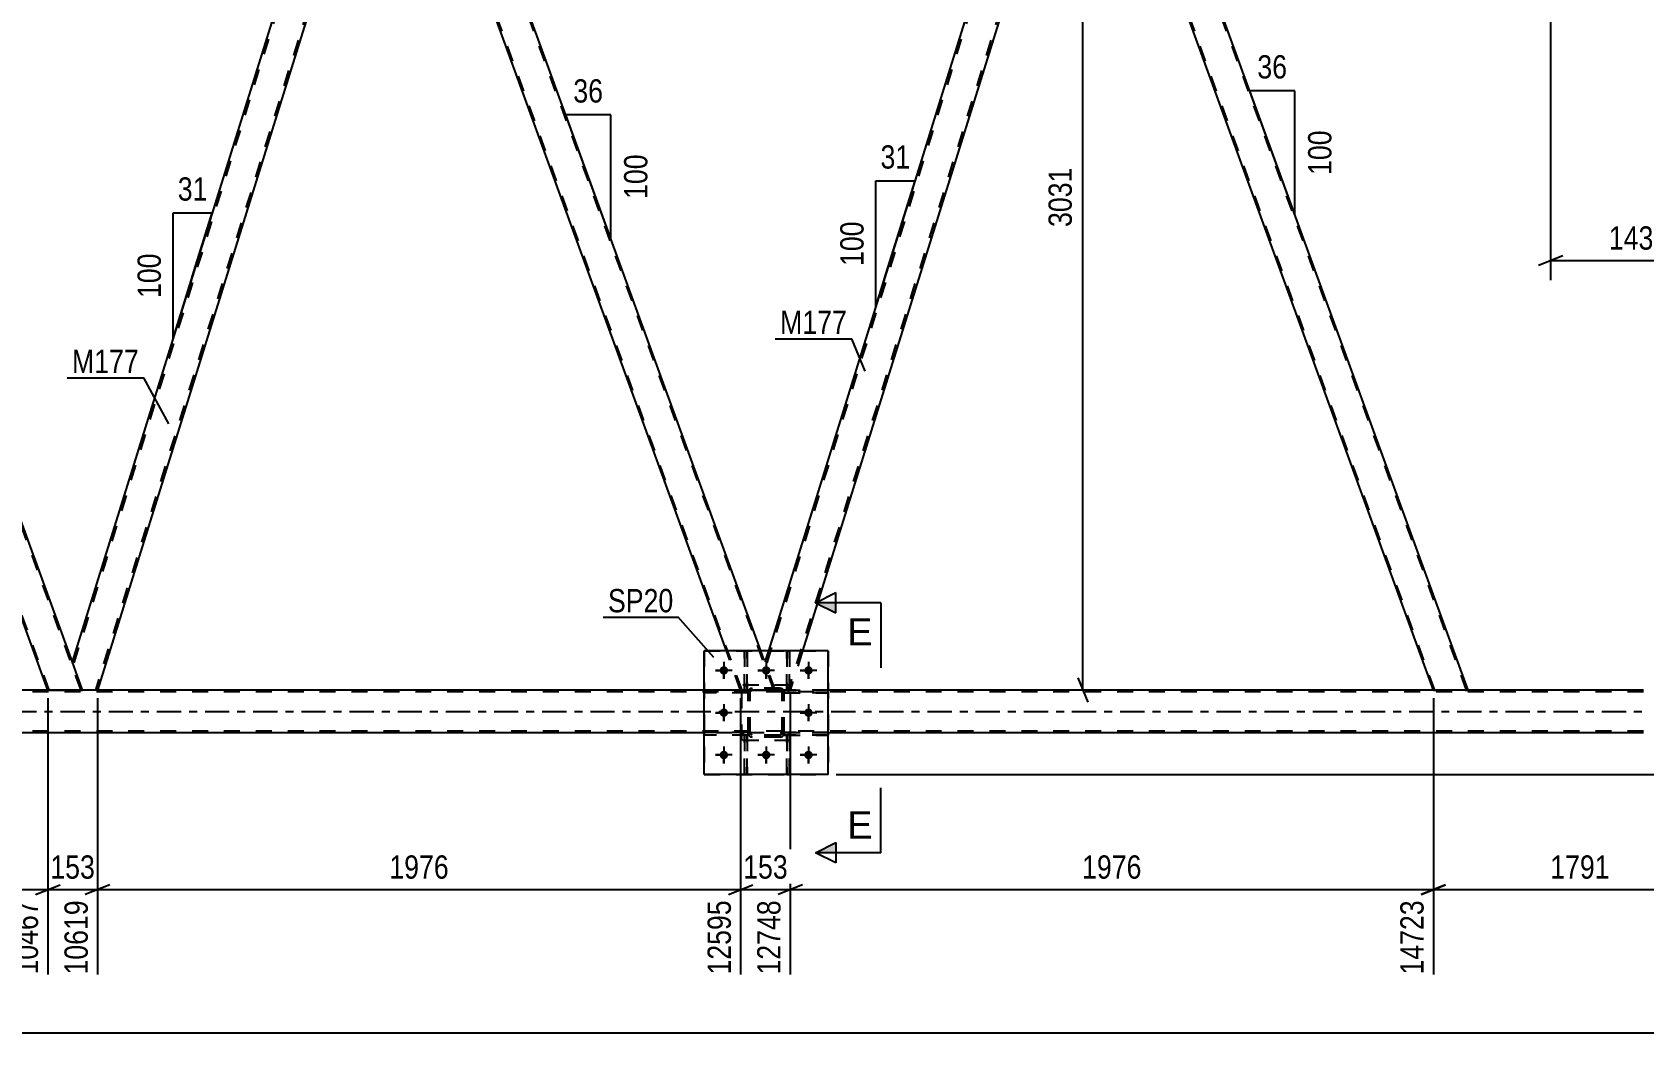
# Model space of a CAD drawing. Header units: millimetres. Extents: x 0 to 841, y 0 to 594.
# Drawn here: x 532.4 to 730.4, y 275.9 to 399 of the extents above; entities that cross this region are included whole.
import ezdxf

# ---------------------------------------------------------------- set-up
doc = ezdxf.new("R2010")
doc.units = ezdxf.units.MM
doc.linetypes.add('DXK_LINE_DOT2', pattern=[3.9198, 1.9599, -1.9599])
doc.linetypes.add('DXK_LINE_DOT3', pattern=[5.9187, 2.979, -0.9799, 0.9799, -0.9799])
doc.styles.add('Arial', font='ARIAL.TTF', dxfattribs={"height": 0.2})
doc.styles.add('Arial Narrow', font='ARIALN.TTF', dxfattribs={"height": 0.2})

# ---------------------------------------------------------------- blocks, each defined once
blk = doc.blocks.new('Part-815137511-3800 - 3456')
at = {"color": 7, "linetype": 'DXK_LINE_DOT2'}
for p, q in [((619.94, 307.7), (619.94, 312.54)), ((619.94, 312.54), (620.26, 312.54)), ((619.94, 311.94), (620.26, 311.94)), ((620.26, 312.54), (620.26, 307.7)), ((620.26, 307.7), (619.94, 307.7))]:
    blk.add_line(p, q, dxfattribs=at)
blk = doc.blocks.new('Part-815137511-3639 - 3456')
at = {"color": 7, "linetype": 'DXK_LINE_DOT2'}
for p, q in [((620.39, 312.86), (614.99, 312.86)), ((614.99, 312.54), (614.99, 312.86)), ((620.39, 312.54), (614.99, 312.54)), ((619.79, 312.54), (619.79, 312.86)), ((620.39, 312.86), (620.39, 312.54))]:
    blk.add_line(p, q, dxfattribs=at)
blk = doc.blocks.new('Part-815137511-3657 - 3456')
at = {"color": 7, "linetype": 'DXK_LINE_DOT2'}
for p, q in [((620.39, 318.06), (614.99, 318.06)), ((614.99, 318.06), (614.99, 317.74)), ((620.39, 317.74), (614.99, 317.74)), ((619.79, 317.74), (619.79, 318.06)), ((620.39, 317.74), (620.39, 318.06))]:
    blk.add_line(p, q, dxfattribs=at)
blk = doc.blocks.new('Part-815137511-3628 - 3456')
at = {"color": 7, "linetype": 'DXK_LINE_DOT2'}
for p, q in [((630.19, 312.86), (624.79, 312.86)), ((624.79, 312.86), (624.79, 312.54)), ((624.79, 312.54), (630.19, 312.54)), ((625.39, 312.54), (625.39, 312.86)), ((630.19, 312.54), (630.19, 312.86))]:
    blk.add_line(p, q, dxfattribs=at)
blk = doc.blocks.new('Part-815137511-3629 - 3456')
at = {"color": 7, "linetype": 'DXK_LINE_DOT2'}
for p, q in [((630.19, 318.06), (624.79, 318.06)), ((624.79, 318.06), (624.79, 317.74)), ((624.79, 317.74), (630.19, 317.74)), ((625.39, 317.74), (625.39, 318.06)), ((630.19, 317.74), (630.19, 318.06))]:
    blk.add_line(p, q, dxfattribs=at)
blk = doc.blocks.new('Part-815137511-3632 - 3456')
at = {"color": 7, "linetype": 'DXK_LINE_DOT2'}
for p, q in [((620.26, 312.54), (619.94, 312.54)), ((619.94, 312.54), (619.94, 307.7)), ((619.94, 311.94), (620.26, 311.94)), ((620.26, 307.7), (620.26, 312.54)), ((619.94, 307.7), (620.26, 307.7))]:
    blk.add_line(p, q, dxfattribs=at)
blk = doc.blocks.new('Part-815137511-3635 - 3456')
at = {"color": 7, "linetype": 'DXK_LINE_DOT2'}
for p, q in [((625.14, 322.9), (625.14, 318.06)), ((625.46, 322.9), (625.14, 322.9)), ((625.46, 318.06), (625.46, 322.9)), ((625.14, 318.66), (625.46, 318.66)), ((625.14, 318.06), (625.46, 318.06))]:
    blk.add_line(p, q, dxfattribs=at)
blk = doc.blocks.new('Part-815137511-3638 - 3456')
at = {"color": 7, "linetype": 'DXK_LINE_DOT2'}
for p, q in [((619.94, 322.9), (619.94, 318.06)), ((620.26, 322.9), (619.94, 322.9)), ((620.26, 318.06), (620.26, 322.9)), ((619.94, 318.66), (620.26, 318.66)), ((619.94, 318.06), (620.26, 318.06))]:
    blk.add_line(p, q, dxfattribs=at)
blk = doc.blocks.new('Part-815137511-3640 - 3456')
at = {"color": 7, "linetype": 'DXK_LINE_DOT2'}
for p, q in [((620.39, 318.06), (614.99, 318.06)), ((614.99, 317.74), (614.99, 318.06)), ((620.39, 317.74), (614.99, 317.74)), ((619.79, 317.74), (619.79, 318.06)), ((620.39, 318.06), (620.39, 317.74))]:
    blk.add_line(p, q, dxfattribs=at)
blk = doc.blocks.new('Part-815137511-3645 - 3456')
at = {"color": 7, "linetype": 'DXK_LINE_DOT2'}
for p, q in [((624.79, 317.74), (624.79, 318.06)), ((624.79, 318.06), (630.19, 318.06)), ((630.19, 317.74), (624.79, 317.74)), ((625.39, 317.74), (625.39, 318.06)), ((630.19, 318.06), (630.19, 317.74))]:
    blk.add_line(p, q, dxfattribs=at)
blk = doc.blocks.new('Part-815137511-3650 - 3456')
at = {"color": 2, "linetype": 'Continuous'}
for p, q in [((630.19, 322.9), (614.99, 322.9)), ((614.99, 307.7), (614.99, 322.9)), ((630.19, 307.7), (630.19, 322.9)), ((630.19, 307.7), (614.99, 307.7))]:
    blk.add_line(p, q, dxfattribs=at)
blk = doc.blocks.new('Part-815137511-3651 - 3456')
at = {"color": 7, "linetype": 'DXK_LINE_DOT2'}
for p, q in [((614.99, 322.9), (630.19, 322.9)), ((614.99, 322.9), (614.99, 307.7)), ((630.19, 322.9), (630.19, 307.7)), ((614.99, 307.7), (630.19, 307.7))]:
    blk.add_line(p, q, dxfattribs=at)
blk = doc.blocks.new('Part-815137511-3652 - 3456')
at = {"color": 7, "linetype": 'DXK_LINE_DOT2'}
for p, q in [((624.79, 312.54), (624.79, 312.86)), ((624.79, 312.86), (630.19, 312.86)), ((630.19, 312.54), (624.79, 312.54)), ((625.39, 312.54), (625.39, 312.86)), ((630.19, 312.86), (630.19, 312.54))]:
    blk.add_line(p, q, dxfattribs=at)
blk = doc.blocks.new('Part-815137511-3672 - 3456')
at = {"color": 2, "linetype": 'Continuous'}
for p, q in [((579.58, 439.31), (575.33, 439.31)), ((621.95, 322.9), (579.58, 439.31)), ((617.7, 322.9), (576.86, 435.11))]:
    blk.add_line(p, q, dxfattribs=at)
at = {"color": 7, "linetype": 'DXK_LINE_DOT2'}
for p, q in [((575.33, 439.31), (576.86, 435.11)), ((619.62, 318.09), (575.5, 439.31)), ((623.53, 318.09), (579.41, 439.31)), ((619.45, 318.09), (617.7, 322.9)), ((623.7, 318.09), (621.95, 322.9)), ((623.7, 318.09), (619.45, 318.09))]:
    blk.add_line(p, q, dxfattribs=at)
blk = doc.blocks.new('Part-815137511-3687 - 3456')
at = {"color": 7, "linetype": 'DXK_LINE_DOT2'}
for p, q in [((659.4, 439.31), (622.58, 321.19)), ((661.87, 435.43), (625.3, 318.09)), ((662.01, 435.06), (661.99, 435.11)), ((662.01, 435.06), (661.99, 435.11)), ((622.86, 322.9), (622.44, 321.56)), ((627.05, 322.9), (625.55, 318.09)), ((623.7, 318.09), (622.44, 321.56)), ((625.55, 318.09), (623.7, 318.09))]:
    blk.add_line(p, q, dxfattribs=at)
at = {"color": 2, "linetype": 'Continuous'}
for p, q in [((659.14, 439.31), (622.86, 322.9)), ((660.46, 439.31), (659.14, 439.31)), ((661.99, 435.11), (660.46, 439.31)), ((662.01, 435.06), (627.05, 322.9))]:
    blk.add_line(p, q, dxfattribs=at)
blk = doc.blocks.new('Part-815137511-3697 - 3456')
at = {"color": 2, "linetype": 'Continuous'}
for p, q in [((664.72, 439.31), (660.46, 439.31)), ((708.84, 318.09), (664.72, 439.31)), ((704.58, 318.09), (661.99, 435.11))]:
    blk.add_line(p, q, dxfattribs=at)
at = {"color": 7, "linetype": 'DXK_LINE_DOT2'}
for p, q in [((660.46, 439.31), (661.99, 435.11)), ((704.75, 318.09), (660.63, 439.31)), ((708.67, 318.09), (664.55, 439.31)), ((704.58, 318.09), (708.84, 318.09))]:
    blk.add_line(p, q, dxfattribs=at)
blk = doc.blocks.new('Part-815137511-3702 - 3456')
at = {"color": 2, "linetype": 'Continuous'}
for p, q in [((574.01, 439.31), (537.31, 321.56)), ((575.33, 439.31), (574.01, 439.31)), ((576.86, 435.11), (575.33, 439.31)), ((576.87, 435.06), (540.42, 318.09)), ((538.57, 318.09), (537.33, 321.51))]:
    blk.add_line(p, q, dxfattribs=at)
at = {"color": 7, "linetype": 'DXK_LINE_DOT2'}
for p, q in [((574.26, 439.31), (537.44, 321.19)), ((576.74, 435.43), (540.16, 318.09)), ((576.87, 435.06), (576.86, 435.11)), ((576.87, 435.06), (576.86, 435.11)), ((537.31, 321.56), (537.33, 321.51)), ((540.42, 318.09), (538.57, 318.09))]:
    blk.add_line(p, q, dxfattribs=at)
blk = doc.blocks.new('Part-815137511-3719 - 3456')
at = {"color": 7, "linetype": 'DXK_LINE_DOT2'}
for p, q in [((625.59, 318.7), (619.59, 318.7)), ((619.59, 311.9), (619.59, 318.7)), ((625.59, 311.9), (625.59, 318.7)), ((625.59, 311.9), (619.59, 311.9))]:
    blk.add_line(p, q, dxfattribs=at)
blk = doc.blocks.new('Part-815137511-3720 - 3456')
at = {"color": 7, "linetype": 'DXK_LINE_DOT2'}
for p, q in [((625.59, 318.7), (619.59, 318.7)), ((619.59, 311.9), (619.59, 318.7)), ((625.59, 311.9), (625.59, 318.7)), ((625.59, 311.9), (619.59, 311.9))]:
    blk.add_line(p, q, dxfattribs=at)
blk = doc.blocks.new('Part-815137511-3721 - 3456')
at = {"color": 7, "linetype": 'DXK_LINE_DOT2'}
for p, q in [((620.39, 317.82), (620.42, 318.01)), ((620.42, 318.01), (620.39, 317.82)), ((620.39, 312.78), (620.39, 317.82)), ((620.63, 317.82), (620.65, 317.91)), ((620.63, 312.78), (620.63, 317.82)), ((620.65, 317.91), (620.7, 317.99)), ((620.68, 318.27), (620.87, 318.3)), ((620.87, 318.3), (620.68, 318.27)), ((620.7, 317.99), (620.78, 318.04)), ((620.78, 318.04), (620.87, 318.06)), ((624.31, 318.3), (620.87, 318.3)), ((620.87, 318.06), (624.31, 318.06)), ((624.31, 318.3), (624.49, 318.27)), ((624.49, 318.27), (624.31, 318.3)), ((624.31, 318.06), (624.4, 318.04)), ((624.4, 318.04), (624.48, 317.99)), ((624.48, 317.99), (624.53, 317.91)), ((624.49, 318.27), (624.49, 318.27)), ((624.49, 318.27), (624.49, 318.27)), ((624.53, 317.91), (624.55, 317.82)), ((624.55, 312.78), (624.55, 317.82)), ((624.75, 318.01), (624.75, 318)), ((624.75, 318), (624.75, 318.01)), ((624.75, 318), (624.79, 317.82)), ((624.79, 317.82), (624.75, 318)), ((624.79, 312.78), (624.79, 317.82)), ((620.42, 312.6), (620.39, 312.78)), ((620.39, 312.78), (620.42, 312.6)), ((620.65, 312.69), (620.63, 312.78)), ((620.7, 312.61), (620.65, 312.69)), ((620.87, 312.3), (620.68, 312.34)), ((620.68, 312.34), (620.87, 312.3)), ((620.78, 312.56), (620.7, 312.61)), ((620.87, 312.54), (620.78, 312.56)), ((624.31, 312.54), (620.87, 312.54)), ((624.31, 312.3), (620.87, 312.3)), ((624.4, 312.56), (624.31, 312.54)), ((624.49, 312.34), (624.31, 312.3)), ((624.31, 312.3), (624.49, 312.34)), ((624.48, 312.61), (624.4, 312.56)), ((624.53, 312.69), (624.48, 312.61)), ((624.55, 312.78), (624.53, 312.69)), ((624.79, 312.78), (624.75, 312.6)), ((624.75, 312.6), (624.79, 312.78))]:
    blk.add_line(p, q, dxfattribs=at)
at = {"color": 7, "linetype": 'DXK_LINE_DOT3'}
blk.add_line((622.59, 315.3), (622.59, 315.3), dxfattribs=at)
at = {"color": 7, "linetype": 'DXK_LINE_DOT2'}
for centre, start, end in [((620.87, 317.82), 112.5, 157.5), ((620.87, 317.82), 112.5, 157.5), ((624.31, 317.82), 22.5, 67.5), ((624.31, 317.82), 22.5, 67.5), ((620.87, 312.78), 202.5, 247.5), ((620.87, 312.78), 202.5, 247.5), ((624.31, 312.78), 292.5, 337.5), ((624.31, 312.78), 292.5, 337.5)]:
    blk.add_arc(centre, 0.48, start, end, dxfattribs=at)
blk = doc.blocks.new('Part-815137511-3727 - 3456')
at = {"color": 7, "linetype": 'DXK_LINE_DOT2'}
for p, q in [((730.39, 317.85), (115.65, 317.85)), ((630.19, 318.09), (614.99, 318.09)), ((730.39, 313.05), (115.65, 313.05)), ((630.19, 312.81), (614.99, 312.81))]:
    blk.add_line(p, q, dxfattribs=at)
at = {"color": 2, "linetype": 'Continuous'}
for p, q in [((614.99, 318.09), (459.92, 318.09)), ((730.39, 318.09), (630.19, 318.09)), ((614.99, 312.81), (459.92, 312.81)), ((730.39, 312.81), (630.19, 312.81))]:
    blk.add_line(p, q, dxfattribs=at)
at = {"color": 7, "linetype": 'DXK_LINE_DOT3'}
blk.add_line((115.65, 315.45), (730.39, 315.45), dxfattribs=at)
blk = doc.blocks.new('Part-815137511-3757 - 3456')
at = {"color": 7, "linetype": 'DXK_LINE_DOT2'}
for p, q in [((620.39, 312.86), (614.99, 312.86)), ((614.99, 312.86), (614.99, 312.54)), ((620.39, 312.54), (614.99, 312.54)), ((619.79, 312.54), (619.79, 312.86)), ((620.39, 312.54), (620.39, 312.86))]:
    blk.add_line(p, q, dxfattribs=at)
blk = doc.blocks.new('Part-815137511-3767 - 3456')
at = {"color": 2, "linetype": 'Continuous'}
for p, q in [((494.45, 439.31), (490.19, 439.31)), ((537.33, 321.51), (494.45, 439.31)), ((534.31, 318.09), (491.72, 435.11))]:
    blk.add_line(p, q, dxfattribs=at)
at = {"color": 7, "linetype": 'DXK_LINE_DOT2'}
for p, q in [((490.19, 439.31), (491.72, 435.11)), ((534.48, 318.09), (490.36, 439.31)), ((538.4, 318.09), (494.28, 439.31)), ((538.57, 318.09), (537.33, 321.51)), ((534.31, 318.09), (538.57, 318.09))]:
    blk.add_line(p, q, dxfattribs=at)
blk = doc.blocks.new('Part-815137511-3779 - 3456')
at = {"color": 7, "linetype": 'DXK_LINE_DOT2'}
for p, q in [((620.39, 317.82), (620.42, 318.01)), ((620.42, 318.01), (620.39, 317.82)), ((620.39, 312.78), (620.39, 317.82)), ((620.63, 317.82), (620.65, 317.91)), ((620.63, 312.78), (620.63, 317.82)), ((620.65, 317.91), (620.7, 317.99)), ((620.68, 318.27), (620.87, 318.3)), ((620.87, 318.3), (620.68, 318.27)), ((620.7, 317.99), (620.78, 318.04)), ((620.78, 318.04), (620.87, 318.06)), ((624.31, 318.3), (620.87, 318.3)), ((620.87, 318.06), (624.31, 318.06)), ((624.31, 318.3), (624.49, 318.27)), ((624.49, 318.27), (624.31, 318.3)), ((624.31, 318.06), (624.4, 318.04)), ((624.4, 318.04), (624.48, 317.99)), ((624.48, 317.99), (624.53, 317.91)), ((624.53, 317.91), (624.55, 317.82)), ((624.55, 312.78), (624.55, 317.82)), ((624.75, 318.01), (624.79, 317.82)), ((624.79, 317.82), (624.75, 318.01)), ((624.79, 312.78), (624.79, 317.82)), ((620.42, 312.6), (620.39, 312.78)), ((620.39, 312.78), (620.42, 312.6)), ((620.65, 312.69), (620.63, 312.78)), ((620.7, 312.61), (620.65, 312.69)), ((620.87, 312.3), (620.68, 312.34)), ((620.68, 312.34), (620.87, 312.3)), ((620.78, 312.56), (620.7, 312.61)), ((620.87, 312.54), (620.78, 312.56)), ((624.31, 312.54), (620.87, 312.54)), ((624.31, 312.3), (620.87, 312.3)), ((624.4, 312.56), (624.31, 312.54)), ((624.49, 312.34), (624.31, 312.3)), ((624.31, 312.3), (624.49, 312.34)), ((624.48, 312.61), (624.4, 312.56)), ((624.53, 312.69), (624.48, 312.61)), ((624.55, 312.78), (624.53, 312.69)), ((624.79, 312.78), (624.75, 312.6)), ((624.75, 312.6), (624.79, 312.78))]:
    blk.add_line(p, q, dxfattribs=at)
at = {"color": 7, "linetype": 'DXK_LINE_DOT3'}
blk.add_line((622.59, 315.3), (622.59, 315.3), dxfattribs=at)
at = {"color": 7, "linetype": 'DXK_LINE_DOT2'}
for centre, start, end in [((620.87, 317.82), 112.5, 157.5), ((620.87, 317.82), 112.5, 157.5), ((624.31, 317.82), 22.5, 67.5), ((624.31, 317.82), 22.5, 67.5), ((620.87, 312.78), 202.5, 247.5), ((620.87, 312.78), 202.5, 247.5), ((624.31, 312.78), 292.5, 337.5), ((624.31, 312.78), 292.5, 337.5)]:
    blk.add_arc(centre, 0.48, start, end, dxfattribs=at)
blk = doc.blocks.new('Part-815137511-3794 - 3456')
at = {"color": 7, "linetype": 'DXK_LINE_DOT2'}
for p, q in [((619.94, 318.06), (619.94, 322.9)), ((619.94, 322.9), (620.26, 322.9)), ((620.26, 322.9), (620.26, 318.06)), ((619.94, 318.66), (620.26, 318.66)), ((620.26, 318.06), (619.94, 318.06))]:
    blk.add_line(p, q, dxfattribs=at)
blk = doc.blocks.new('Part-815137511-3797 - 3456')
at = {"color": 7, "linetype": 'DXK_LINE_DOT2'}
for p, q in [((625.14, 318.06), (625.14, 322.9)), ((625.14, 322.9), (625.46, 322.9)), ((625.46, 322.9), (625.46, 318.06)), ((625.14, 318.66), (625.46, 318.66)), ((625.46, 318.06), (625.14, 318.06))]:
    blk.add_line(p, q, dxfattribs=at)
blk = doc.blocks.new('Part-815137511-3803 - 3456')
at = {"color": 7, "linetype": 'DXK_LINE_DOT2'}
for p, q in [((625.14, 307.7), (625.14, 312.54)), ((625.14, 312.54), (625.46, 312.54)), ((625.14, 311.94), (625.46, 311.94)), ((625.46, 312.54), (625.46, 307.7)), ((625.46, 307.7), (625.14, 307.7))]:
    blk.add_line(p, q, dxfattribs=at)
blk = doc.blocks.new('Part-815137511-3823 - 3456')
at = {"color": 7, "linetype": 'DXK_LINE_DOT2'}
for p, q in [((625.46, 312.54), (625.14, 312.54)), ((625.14, 312.54), (625.14, 307.7)), ((625.14, 311.94), (625.46, 311.94)), ((625.46, 307.7), (625.46, 312.54)), ((625.14, 307.7), (625.46, 307.7))]:
    blk.add_line(p, q, dxfattribs=at)
blk = doc.blocks.new('Bolt-815137511-3824 - 3456')
at = {"linetype": 'Continuous'}
for points in [[(617.91, 320.5, -1), (616.87, 320.5, -1)], [(623.11, 320.5, -1), (622.07, 320.5, -1)], [(628.31, 320.5, -1), (627.27, 320.5, -1)], [(617.91, 315.3, -1), (616.87, 315.3, -1)], [(628.31, 315.3, -1), (627.27, 315.3, -1)], [(617.91, 310.1, -1), (616.87, 310.1, -1)], [(623.11, 310.1, -1), (622.07, 310.1, -1)], [(628.31, 310.1, -1), (627.27, 310.1, -1)]]:
    blk.add_hatch(color=1, dxfattribs=at).paths.add_polyline_path(points)
at = {"color": 1, "linetype": 'Continuous'}
for p, q in [((617.39, 321.54), (617.39, 319.46)), ((622.59, 321.54), (622.59, 319.46)), ((627.79, 321.54), (627.79, 319.46)), ((618.43, 320.5), (616.35, 320.5)), ((623.63, 320.5), (621.55, 320.5)), ((628.83, 320.5), (626.75, 320.5)), ((618.43, 315.3), (616.35, 315.3)), ((617.39, 316.34), (617.39, 314.26)), ((628.83, 315.3), (626.75, 315.3)), ((627.79, 316.34), (627.79, 314.26)), ((617.39, 311.14), (617.39, 309.06)), ((622.59, 311.14), (622.59, 309.06)), ((627.79, 311.14), (627.79, 309.06)), ((618.43, 310.1), (616.35, 310.1)), ((623.63, 310.1), (621.55, 310.1)), ((628.83, 310.1), (626.75, 310.1))]:
    blk.add_line(p, q, dxfattribs=at)
blk = doc.blocks.new('Bolt-815137511-3825 - 3456')
at = {"color": 1, "linetype": 'Continuous'}
for p, q in [((617.39, 321.54), (617.39, 320.85)), ((622.59, 321.54), (622.59, 320.85)), ((627.79, 321.54), (627.79, 320.85)), ((616.35, 320.5), (617.04, 320.5)), ((617.39, 319.46), (617.39, 320.15)), ((618.43, 320.5), (617.74, 320.5)), ((621.55, 320.5), (622.24, 320.5)), ((622.59, 319.46), (622.59, 320.15)), ((623.63, 320.5), (622.94, 320.5)), ((626.75, 320.5), (627.44, 320.5)), ((627.79, 319.46), (627.79, 320.15)), ((628.83, 320.5), (628.14, 320.5)), ((616.35, 315.3), (617.04, 315.3)), ((617.39, 316.34), (617.39, 315.65)), ((617.39, 314.26), (617.39, 314.95)), ((618.43, 315.3), (617.74, 315.3)), ((626.75, 315.3), (627.44, 315.3)), ((627.79, 316.34), (627.79, 315.65)), ((627.79, 314.26), (627.79, 314.95)), ((628.83, 315.3), (628.14, 315.3)), ((617.39, 311.14), (617.39, 310.45)), ((622.59, 311.14), (622.59, 310.45)), ((627.79, 311.14), (627.79, 310.45)), ((616.35, 310.1), (617.04, 310.1)), ((617.39, 309.06), (617.39, 309.75)), ((618.43, 310.1), (617.74, 310.1)), ((621.55, 310.1), (622.24, 310.1)), ((622.59, 309.06), (622.59, 309.75)), ((623.63, 310.1), (622.94, 310.1)), ((626.75, 310.1), (627.44, 310.1)), ((627.79, 309.06), (627.79, 309.75)), ((628.83, 310.1), (628.14, 310.1))]:
    blk.add_line(p, q, dxfattribs=at)
blk = doc.blocks.new('StraightDimension-815137511-4631 - 3456')
at = {"color": 7, "linetype": 'Continuous'}
for p, q in [((625.55, 317.09), (625.55, 283.1)), ((704.58, 317.09), (704.58, 283.1)), ((627.05, 294.14), (624.05, 292.94)), ((625.55, 293.54), (704.58, 293.54)), ((703.08, 292.94), (706.08, 294.14))]:
    blk.add_line(p, q, dxfattribs=at)
at = {"color": 0}
blk.add_wipeout([(669.32, 294.29), (669.32, 298.49), (660.81, 298.49), (660.81, 294.29)], dxfattribs=at)
at = {"color": 0, "linetype": 'Continuous'}
blk.add_wipeout([(703.98, 292.84), (699.78, 292.84), (699.78, 282.5), (703.98, 282.5)], dxfattribs=at)
at = {"color": 3, "style": 'Arial Narrow'}
blk.add_text('1976', height=2.863, dxfattribs=at).set_placement((661.41, 294.89))
at = {"color": 3, "linetype": 'Continuous', "style": 'Arial Narrow'}
blk.add_text('14723', height=2.863, rotation=90.0002, dxfattribs=at).set_placement((703.38, 283.1))
blk = doc.blocks.new('StraightDimension-815137511-4703 - 3456')
at = {"color": 7, "linetype": 'Continuous'}
for p, q in [((534.31, 317.09), (534.31, 283.1)), ((540.42, 317.09), (540.42, 283.1)), ((532.81, 292.94), (535.81, 294.14)), ((534.31, 293.54), (540.42, 293.54)), ((541.92, 294.14), (538.92, 292.94))]:
    blk.add_line(p, q, dxfattribs=at)
at = {"color": 0}
blk.add_wipeout([(540.71, 294.29), (540.71, 298.49), (534.02, 298.49), (534.02, 294.29)], dxfattribs=at)
at = {"color": 0, "linetype": 'Continuous'}
blk.add_wipeout([(539.82, 292.84), (535.62, 292.84), (535.62, 282.5), (539.82, 282.5)], dxfattribs=at)
at = {"color": 3, "style": 'Arial Narrow'}
blk.add_text('153', height=2.863, dxfattribs=at).set_placement((534.62, 294.89))
at = {"color": 3, "linetype": 'Continuous', "style": 'Arial Narrow'}
blk.add_text('10619', height=2.863, rotation=90.0002, dxfattribs=at).set_placement((539.22, 283.1))
blk = doc.blocks.new('StraightDimension-815137511-4655 - 3456')
at = {"color": 7, "linetype": 'Continuous'}
for p, q in [((619.45, 317.09), (619.45, 283.1)), ((625.55, 317.09), (625.55, 283.1)), ((617.95, 292.94), (620.95, 294.14)), ((619.45, 293.54), (625.55, 293.54)), ((627.05, 294.14), (624.05, 292.94))]:
    blk.add_line(p, q, dxfattribs=at)
at = {"color": 0}
blk.add_wipeout([(625.84, 294.29), (625.84, 298.49), (619.16, 298.49), (619.16, 294.29)], dxfattribs=at)
at = {"color": 0, "linetype": 'Continuous'}
blk.add_wipeout([(624.95, 292.84), (620.75, 292.84), (620.75, 282.5), (624.95, 282.5)], dxfattribs=at)
at = {"color": 3, "style": 'Arial Narrow'}
blk.add_text('153', height=2.863, dxfattribs=at).set_placement((619.76, 294.89))
at = {"color": 3, "linetype": 'Continuous', "style": 'Arial Narrow'}
blk.add_text('12748', height=2.863, rotation=90.0002, dxfattribs=at).set_placement((624.35, 283.1))
blk = doc.blocks.new('StraightDimension-815137511-4534 - 3456')
at = {"color": 7, "linetype": 'Continuous'}
for p, q in [((718.99, 438.31), (718.99, 368.5)), ((740.61, 319.09), (740.61, 373.75)), ((720.49, 371.5), (717.49, 370.3)), ((718.99, 370.9), (740.61, 370.9)), ((739.11, 370.3), (742.11, 371.5))]:
    blk.add_line(p, q, dxfattribs=at)
at = {"color": 0}
blk.add_wipeout([(734.05, 371.65), (734.05, 375.85), (725.54, 375.85), (725.54, 371.65)], dxfattribs=at)
at = {"color": 3, "style": 'Arial Narrow'}
blk.add_text('1431', height=2.863, dxfattribs=at).set_placement((726.14, 372.25))
blk = doc.blocks.new('StraightDimension-815137511-4545 - 3456')
at = {"color": 7, "linetype": 'Continuous'}
blk.add_line((78.38, 275.93), (741.25, 275.93), dxfattribs=at)
blk = doc.blocks.new('StraightDimension-815137511-4612 - 3456')
at = {"color": 7, "linetype": 'Continuous'}
for p, q in [((704.58, 317.09), (704.58, 283.1)), ((740.61, 311.81), (740.61, 283.1)), ((706.08, 294.14), (703.08, 292.94)), ((704.58, 293.54), (740.61, 293.54)), ((739.11, 292.94), (742.11, 294.14))]:
    blk.add_line(p, q, dxfattribs=at)
at = {"color": 0}
blk.add_wipeout([(726.85, 294.29), (726.85, 298.49), (718.34, 298.49), (718.34, 294.29)], dxfattribs=at)
at = {"color": 0, "linetype": 'Continuous'}
blk.add_wipeout([(740.01, 292.84), (735.81, 292.84), (735.81, 282.5), (740.01, 282.5)], dxfattribs=at)
at = {"color": 3, "style": 'Arial Narrow'}
blk.add_text('1791', height=2.863, dxfattribs=at).set_placement((718.94, 294.89))
at = {"color": 3, "linetype": 'Continuous', "style": 'Arial Narrow'}
blk.add_text('16515', height=2.863, rotation=90.0002, dxfattribs=at).set_placement((739.41, 283.1))
blk = doc.blocks.new('StraightDimension-815137511-4679 - 3456')
at = {"color": 7, "linetype": 'Continuous'}
for p, q in [((540.42, 317.09), (540.42, 283.1)), ((619.45, 317.09), (619.45, 283.1)), ((541.92, 294.14), (538.92, 292.94)), ((540.42, 293.54), (619.45, 293.54)), ((617.95, 292.94), (620.95, 294.14))]:
    blk.add_line(p, q, dxfattribs=at)
at = {"color": 0}
blk.add_wipeout([(584.19, 294.29), (584.19, 298.49), (575.68, 298.49), (575.68, 294.29)], dxfattribs=at)
at = {"color": 0, "linetype": 'Continuous'}
blk.add_wipeout([(618.85, 292.84), (614.65, 292.84), (614.65, 282.5), (618.85, 282.5)], dxfattribs=at)
at = {"color": 3, "style": 'Arial Narrow'}
blk.add_text('1976', height=2.863, dxfattribs=at).set_placement((576.28, 294.89))
at = {"color": 3, "linetype": 'Continuous', "style": 'Arial Narrow'}
blk.add_text('12595', height=2.863, rotation=90.0002, dxfattribs=at).set_placement((618.25, 283.1))
blk = doc.blocks.new('StraightDimension-815137511-4727 - 3456')
at = {"color": 7, "linetype": 'Continuous'}
for p, q in [((455.28, 317.09), (455.28, 284.93)), ((534.31, 317.09), (534.31, 283.1)), ((456.78, 294.14), (453.78, 292.94)), ((455.28, 293.54), (534.31, 293.54)), ((532.81, 292.94), (535.81, 294.14))]:
    blk.add_line(p, q, dxfattribs=at)
at = {"color": 0}
blk.add_wipeout([(499.05, 294.29), (499.05, 298.49), (490.54, 298.49), (490.54, 294.29)], dxfattribs=at)
at = {"color": 0, "linetype": 'Continuous'}
blk.add_wipeout([(533.71, 292.84), (529.51, 292.84), (529.51, 282.5), (533.71, 282.5)], dxfattribs=at)
at = {"color": 3, "style": 'Arial Narrow'}
blk.add_text('1976', height=2.863, dxfattribs=at).set_placement((491.14, 294.89))
at = {"color": 3, "linetype": 'Continuous', "style": 'Arial Narrow'}
blk.add_text('10467', height=2.863, rotation=90.0002, dxfattribs=at).set_placement((533.11, 283.1))
blk = doc.blocks.new('StraightDimension-815137511-4877 - 3456')
at = {"color": 7, "linetype": 'Continuous'}
for p, q in [((763.36, 439.81), (762.16, 442.81)), ((720.63, 441.31), (765.16, 441.31)), ((762.76, 315.45), (762.76, 441.31)), ((762.16, 316.95), (763.36, 313.95)), ((742.25, 315.45), (765.16, 315.45))]:
    blk.add_line(p, q, dxfattribs=at)
at = {"color": 0}
blk.add_wipeout([(762.01, 382.63), (757.81, 382.63), (757.81, 374.12), (762.01, 374.12)], dxfattribs=at)
at = {"color": 3, "style": 'Arial Narrow'}
blk.add_text('3147', height=2.863, rotation=90.0002, dxfattribs=at).set_placement((761.41, 374.72))
blk = doc.blocks.new('AngleDimension-815137511-5014 - 3456')
at = {"color": 7, "linetype": 'Continuous'}
for p, q in [((549.7, 376.78), (554.52, 376.78)), ((549.7, 361.31), (554.52, 376.78)), ((549.7, 361.31), (549.7, 376.78)), ((552.07, 368.92), (554.52, 376.78))]:
    blk.add_line(p, q, dxfattribs=at)
at = {"color": 0}
for points in [[(554.54, 377.68), (554.54, 381.88), (549.68, 381.88), (549.68, 377.68)], [(548.8, 372.39), (544.6, 372.39), (544.6, 365.7), (548.8, 365.7)]]:
    blk.add_wipeout(points, dxfattribs=at)
at = {"color": 3, "style": 'Arial Narrow'}
blk.add_text('31', height=2.863, dxfattribs=at).set_placement((550.28, 378.28))
blk.add_text('100', height=2.863, rotation=90.0002, dxfattribs=at).set_placement((548.2, 366.3))
blk = doc.blocks.new('AngleDimension-815137511-5028 - 3456')
at = {"color": 7, "linetype": 'Continuous'}
for p, q in [((600.85, 380.88), (597.95, 388.84)), ((603.49, 388.84), (597.95, 388.84)), ((603.49, 373.62), (597.95, 388.84)), ((603.49, 373.62), (603.49, 388.84))]:
    blk.add_line(p, q, dxfattribs=at)
at = {"color": 0}
for points in [[(603.15, 389.74), (603.15, 393.94), (598.29, 393.94), (598.29, 389.74)], [(608.59, 384.57), (604.39, 384.57), (604.39, 377.89), (608.59, 377.89)]]:
    blk.add_wipeout(points, dxfattribs=at)
at = {"color": 3, "style": 'Arial Narrow'}
blk.add_text('36', height=2.863, dxfattribs=at).set_placement((598.89, 390.34))
blk.add_text('100', height=2.863, rotation=90.0002, dxfattribs=at).set_placement((607.99, 378.49))
blk = doc.blocks.new('AngleDimension-815137511-5042 - 3456')
at = {"color": 7, "linetype": 'Continuous'}
for p, q in [((636.06, 380.72), (640.88, 380.72)), ((636.06, 365.25), (640.88, 380.72)), ((636.06, 365.25), (636.06, 380.72)), ((637.1, 368.59), (640.88, 380.72))]:
    blk.add_line(p, q, dxfattribs=at)
at = {"color": 0}
for points in [[(640.9, 381.62), (640.9, 385.82), (636.04, 385.82), (636.04, 381.62)], [(635.16, 376.32), (630.96, 376.32), (630.96, 369.64), (635.16, 369.64)]]:
    blk.add_wipeout(points, dxfattribs=at)
at = {"color": 3, "style": 'Arial Narrow'}
blk.add_text('31', height=2.863, dxfattribs=at).set_placement((636.64, 382.22))
blk.add_text('100', height=2.863, rotation=90.0002, dxfattribs=at).set_placement((634.56, 370.24))
blk = doc.blocks.new('AngleDimension-815137511-5056 - 3456')
at = {"color": 7, "linetype": 'Continuous'}
for p, q in [((685.84, 381.28), (682.01, 391.8)), ((687.55, 391.8), (682.01, 391.8)), ((687.55, 376.57), (682.01, 391.8)), ((687.55, 376.57), (687.55, 391.8))]:
    blk.add_line(p, q, dxfattribs=at)
at = {"color": 0}
for points in [[(687.21, 392.7), (687.21, 396.9), (682.35, 396.9), (682.35, 392.7)], [(692.65, 387.53), (688.45, 387.53), (688.45, 380.84), (692.65, 380.84)]]:
    blk.add_wipeout(points, dxfattribs=at)
at = {"color": 3, "style": 'Arial Narrow'}
blk.add_text('36', height=2.863, dxfattribs=at).set_placement((682.95, 393.3))
blk.add_text('100', height=2.863, rotation=90.0002, dxfattribs=at).set_placement((692.05, 381.44))
blk = doc.blocks.new('StraightDimension-815137511-5139 - 3456')
at = {"color": 7, "linetype": 'Continuous'}
for p, q in [((662.1, 437.81), (660.9, 440.81)), ((681.69, 439.31), (658.65, 439.31)), ((661.5, 318.09), (661.5, 439.31)), ((660.9, 319.59), (662.1, 316.59)), ((680.82, 318.09), (658.65, 318.09))]:
    blk.add_line(p, q, dxfattribs=at)
at = {"color": 0}
blk.add_wipeout([(660.75, 382.95), (656.55, 382.95), (656.55, 374.44), (660.75, 374.44)], dxfattribs=at)
at = {"color": 3, "style": 'Arial Narrow'}
blk.add_text('3031', height=2.863, rotation=90.0002, dxfattribs=at).set_placement((660.15, 375.04))
blk = doc.blocks.new('StraightDimension-815137511-11304 - 3456')
at = {"color": 7, "linetype": 'Continuous'}
for p, q in [((770.23, 450.61), (769.03, 453.61)), ((717.35, 452.11), (772.03, 452.11)), ((769.63, 307.7), (769.63, 452.11)), ((769.03, 309.2), (770.23, 306.2)), ((631.19, 307.7), (772.03, 307.7))]:
    blk.add_line(p, q, dxfattribs=at)
at = {"color": 0}
blk.add_wipeout([(768.88, 384.16), (764.68, 384.16), (764.68, 375.65), (768.88, 375.65)], dxfattribs=at)
at = {"color": 3, "style": 'Arial Narrow'}
blk.add_text('3610', height=2.863, rotation=90.0002, dxfattribs=at).set_placement((768.28, 376.25))
blk = doc.blocks.new('Mark-815137511-3683 - 3456')
at = {"color": 0}
blk.add_wipeout([(632.53, 361.88), (632.53, 364.88), (624.3, 364.88), (624.3, 361.88)], dxfattribs=at)
blk.add_wipeout([(632.53, 361.88), (632.53, 364.88), (624.3, 364.88), (624.3, 361.88)], dxfattribs=at)
at = {"color": 30, "linetype": 'Continuous'}
for p in [(623.7, 361.28), (634.75, 357.31)]:
    blk.add_line(p, (633.13, 361.28), dxfattribs=at)
at = {"color": 3, "style": 'Arial Narrow'}
blk.add_text('M177', height=2.863, dxfattribs=at).set_placement((624.3, 361.88))
blk = doc.blocks.new('Mark-815137511-3646 - 3456')
at = {"color": 0}
blk.add_wipeout([(611.19, 327.65), (611.19, 330.65), (603.15, 330.65), (603.15, 327.65)], dxfattribs=at)
blk.add_wipeout([(611.19, 327.65), (611.19, 330.65), (603.15, 330.65), (603.15, 327.65)], dxfattribs=at)
at = {"color": 30, "linetype": 'Continuous'}
for p in [(602.55, 327.05), (616.14, 322.11)]:
    blk.add_line(p, (611.79, 327.05), dxfattribs=at)
at = {"color": 3, "style": 'Arial Narrow'}
blk.add_text('SP20', height=2.863, dxfattribs=at).set_placement((603.15, 327.65))
blk = doc.blocks.new('Mark-815137511-3698 - 3456')
at = {"color": 0}
blk.add_wipeout([(545.5, 357.07), (545.5, 360.07), (537.28, 360.07), (537.28, 357.07)], dxfattribs=at)
blk.add_wipeout([(545.5, 357.07), (545.5, 360.07), (537.28, 360.07), (537.28, 357.07)], dxfattribs=at)
at = {"color": 30, "linetype": 'Continuous'}
for p in [(536.68, 356.47), (549.18, 350.81)]:
    blk.add_line(p, (546.1, 356.47), dxfattribs=at)
at = {"color": 3, "style": 'Arial Narrow'}
blk.add_text('M177', height=2.863, dxfattribs=at).set_placement((537.28, 357.07))
blk = doc.blocks.new('SectionMark-815137511-5203 - 3456')
at = {"linetype": 'Continuous'}
for points in [[(631.16, 328.83), (631.16, 327.58), (628.66, 328.83)], [(631.16, 299.32), (631.16, 298.07), (628.66, 298.07)]]:
    blk.add_hatch(color=6, dxfattribs=at).paths.add_polyline_path(points)
at = {"color": 6, "linetype": 'Continuous'}
for p, q in [((628.66, 328.83), (631.16, 330.08)), ((636.66, 328.83), (628.66, 328.83)), ((628.66, 328.83), (631.16, 327.58)), ((631.16, 327.58), (631.16, 330.08)), ((636.66, 328.83), (636.66, 320.83)), ((636.66, 298.07), (636.66, 306.07)), ((628.66, 298.07), (631.16, 299.32)), ((631.16, 299.32), (631.16, 296.82)), ((636.66, 298.07), (628.66, 298.07)), ((631.16, 296.82), (628.66, 298.07))]:
    blk.add_line(p, q, dxfattribs=at)
at = {"color": 0, "linetype": 'Continuous'}
for points in [[(635.66, 323.58), (635.66, 327.08), (632.55, 327.08), (632.55, 323.58)], [(635.66, 299.82), (635.66, 303.32), (632.55, 303.32), (632.55, 299.82)]]:
    blk.add_wipeout(points, dxfattribs=at)
at = {"color": 3, "linetype": 'Continuous', "style": 'Arial'}
for p in [(632.55, 323.58), (632.55, 299.82)]:
    blk.add_text('E', height=3.34, dxfattribs=at).set_placement(p)

msp = doc.modelspace()

# ---------------------------------------------------------------- block references
for name in ['Part-815137511-3767 - 3456', 'Part-815137511-3702 - 3456', 'Part-815137511-3672 - 3456', 'Part-815137511-3687 - 3456', 'Part-815137511-3697 - 3456', 'StraightDimension-815137511-4534 - 3456', 'Part-815137511-3650 - 3456', 'Part-815137511-3651 - 3456', 'Part-815137511-3638 - 3456', 'Part-815137511-3794 - 3456', 'Part-815137511-3635 - 3456', 'Part-815137511-3797 - 3456', 'Bolt-815137511-3824 - 3456', 'Bolt-815137511-3825 - 3456', 'Part-815137511-3727 - 3456', 'Part-815137511-3657 - 3456', 'Part-815137511-3640 - 3456', 'Part-815137511-3719 - 3456', 'Part-815137511-3720 - 3456', 'Part-815137511-3721 - 3456', 'Part-815137511-3779 - 3456', 'Part-815137511-3629 - 3456', 'Part-815137511-3645 - 3456', 'Part-815137511-3639 - 3456', 'Part-815137511-3757 - 3456', 'Part-815137511-3800 - 3456', 'Part-815137511-3632 - 3456', 'Part-815137511-3628 - 3456', 'Part-815137511-3652 - 3456', 'Part-815137511-3803 - 3456', 'Part-815137511-3823 - 3456']:
    msp.add_blockref(name, (0, 0))

# ---------------------------------------------------------------- next in the draw order: block references
for name in ['StraightDimension-815137511-4703 - 3456', 'StraightDimension-815137511-4631 - 3456']:
    msp.add_blockref(name, (0, 0))

# ---------------------------------------------------------------- next in the draw order: block references
msp.add_blockref('StraightDimension-815137511-4655 - 3456', (0, 0))

# ---------------------------------------------------------------- next in the draw order: block references
msp.add_blockref('StraightDimension-815137511-4545 - 3456', (0, 0))

# ---------------------------------------------------------------- next in the draw order: block references
for name in ['AngleDimension-815137511-5056 - 3456', 'AngleDimension-815137511-5028 - 3456', 'AngleDimension-815137511-5042 - 3456', 'AngleDimension-815137511-5014 - 3456', 'Mark-815137511-3698 - 3456', 'Mark-815137511-3646 - 3456', 'StraightDimension-815137511-4727 - 3456', 'StraightDimension-815137511-4679 - 3456', 'StraightDimension-815137511-4612 - 3456']:
    msp.add_blockref(name, (0, 0))

# ---------------------------------------------------------------- next in the draw order: block references
for name in ['StraightDimension-815137511-4877 - 3456', 'StraightDimension-815137511-5139 - 3456']:
    msp.add_blockref(name, (0, 0))

# ---------------------------------------------------------------- next in the draw order: block references
msp.add_blockref('StraightDimension-815137511-11304 - 3456', (0, 0))

# ---------------------------------------------------------------- next in the draw order: block references
for name in ['Mark-815137511-3683 - 3456', 'SectionMark-815137511-5203 - 3456']:
    msp.add_blockref(name, (0, 0))

doc.saveas('drawing.dxf')
